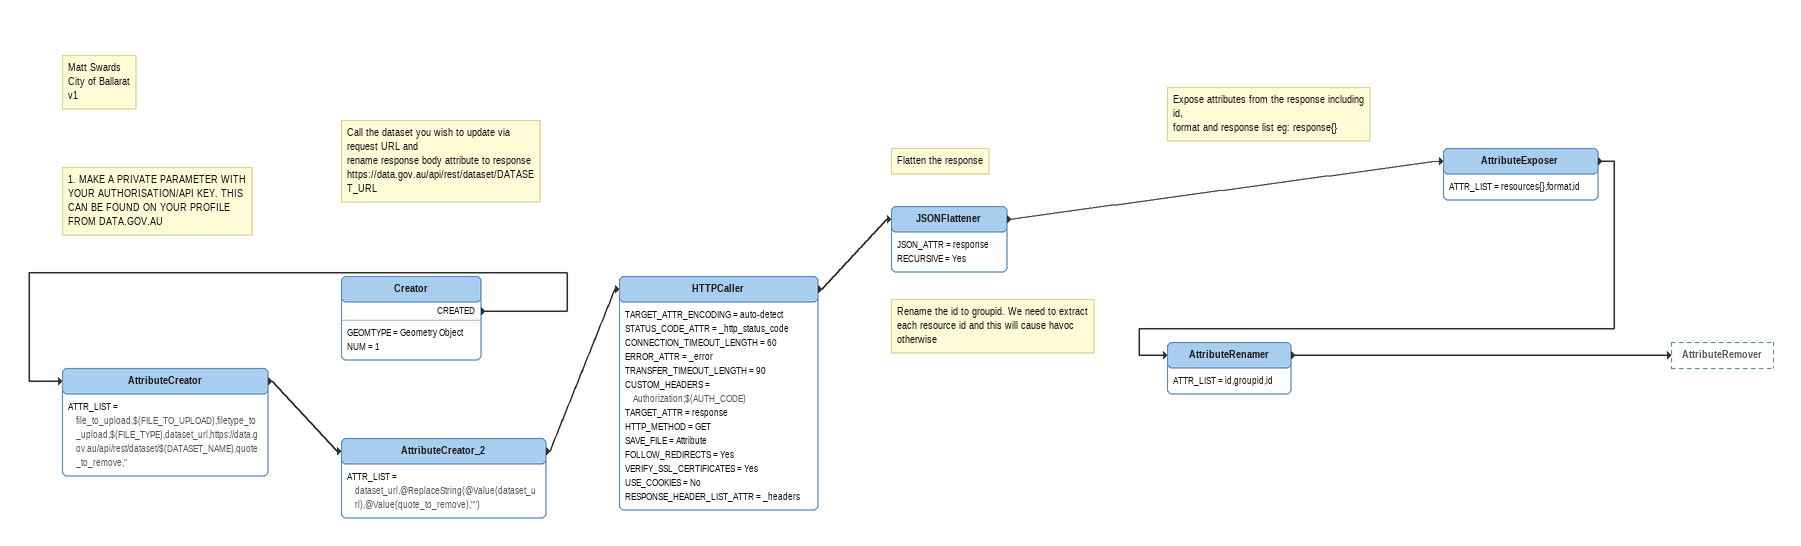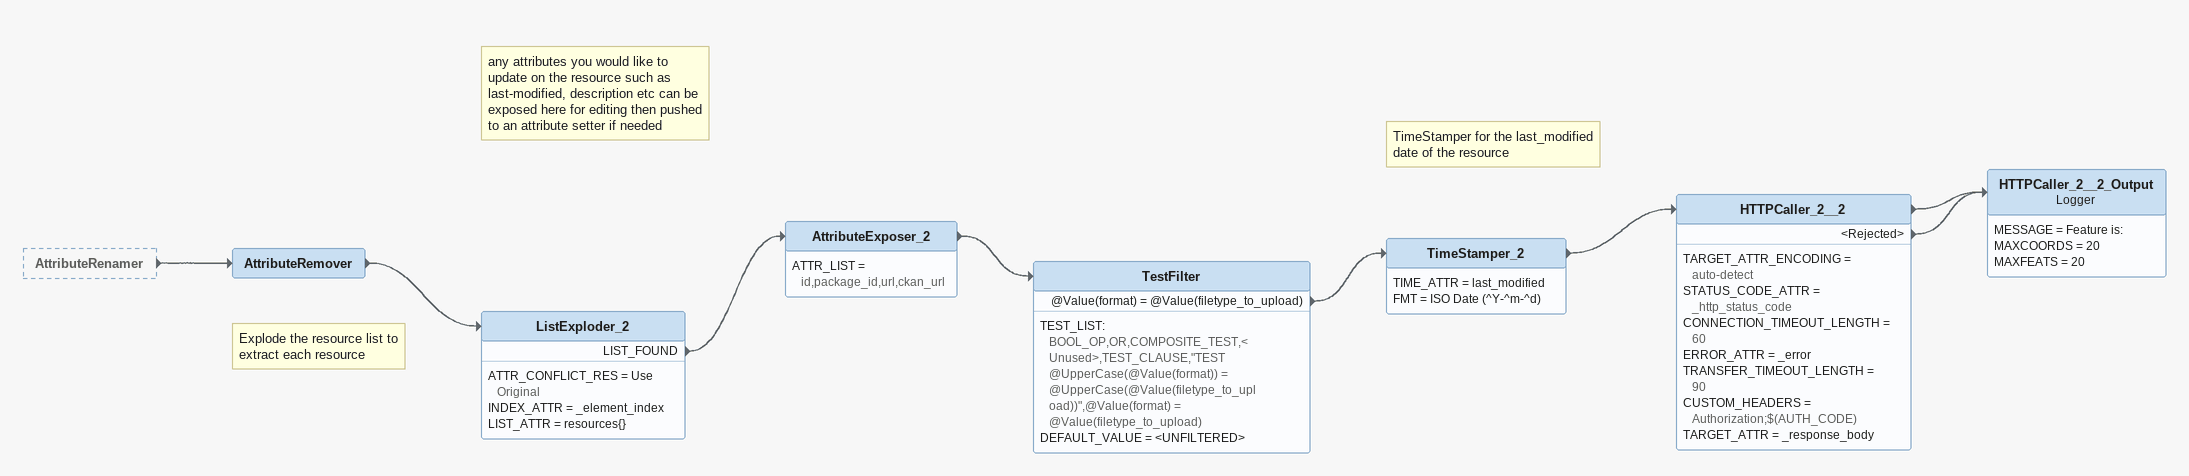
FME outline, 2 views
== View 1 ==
Note: Matt Swards / City of Ballarat / v1
Note: 1. MAKE A PRIVATE PARAMETER WITH YOUR AUTHORISATION/API KEY. THIS CAN BE FOUND ON YOUR PROFILE FROM DATA.GOV.AU
Creator
    GEOMTYPE = Geometry Object
    NUM = 1
    CREATED -> AttributeCreator
AttributeCreator
    ATTR_LIST = file_to_upload,$(FILE_TO_UPLOAD),filetype_to_upload,$(FILE_TYPE),dataset_url,https://data.gov.au/api/rest/dataset/$(DATASET_NAME),quote_to_remove,"
    -> AttributeCreator_2
AttributeCreator_2
    ATTR_LIST = dataset_url,@ReplaceString(@Value(dataset_url),@Value(quote_to_remove),"")
    -> HTTPCaller
Note: Call the dataset you wish to update via request URL and / rename response body attribute to response / https://data.gov.au/api/rest/dataset/DATASET_URL
HTTPCaller
    TARGET_ATTR_ENCODING = auto-detect
    STATUS_CODE_ATTR = _http_status_code
    CONNECTION_TIMEOUT_LENGTH = 60
    ERROR_ATTR = _error
    TRANSFER_TIMEOUT_LENGTH = 90
    CUSTOM_HEADERS = Authorization;$(AUTH_CODE)
    TARGET_ATTR = response
    HTTP_METHOD = GET
    SAVE_FILE = Attribute
    FOLLOW_REDIRECTS = Yes
    VERIFY_SSL_CERTIFICATES = Yes
    USE_COOKIES = No
    RESPONSE_HEADER_LIST_ATTR = _headers
    -> JSONFlattener
Note: Flatten the response
JSONFlattener
    JSON_ATTR = response
    RECURSIVE = Yes
    -> AttributeExposer
Note: Expose attributes from the response including id, / format and response list eg: response{}
AttributeExposer
    ATTR_LIST = resources{},format,id
    -> AttributeRenamer
Note: Rename the id to groupid. We need to extract / each resource id and this will cause havoc otherwise
AttributeRenamer
    ATTR_LIST = id,groupid,id
    -> AttributeRemover

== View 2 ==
AttributeRenamer [outside]
    -> AttributeRemover
AttributeRemover
    -> ListExploder_2
Note: Explode the resource list to / extract each resource
ListExploder_2
    ATTR_CONFLICT_RES = Use Original
    INDEX_ATTR = _element_index
    LIST_ATTR = resources{}
    LIST_FOUND -> AttributeExposer_2
Note: any attributes you would like to update on the resource such as last-modified, description etc can be exposed here for editing then pushed to an attribute setter if needed
AttributeExposer_2
    ATTR_LIST = id,package_id,url,ckan_url
    -> TestFilter
TestFilter
    TEST_LIST:
      BOOL_OP,OR,COMPOSITE_TEST,<Unused>,TEST_CLAUSE,"TEST
      @UpperCase(@Value(format)) =
      @UpperCase(@Value(filetype_to_upload))",@Value(format) = @Value(filetype_to_upload)
    DEFAULT_VALUE = <UNFILTERED>
    @Value(format) = @Value(filetype_to_upload) -> TimeStamper_2
Note: TimeStamper for the last_modified date of the resource
TimeStamper_2
    TIME_ATTR = last_modified
    FMT = ISO Date (^Y-^m-^d)
    -> HTTPCaller_2__2
HTTPCaller_2__2
    TARGET_ATTR_ENCODING = auto-detect
    STATUS_CODE_ATTR = _http_status_code
    CONNECTION_TIMEOUT_LENGTH = 60
    ERROR_ATTR = _error
    TRANSFER_TIMEOUT_LENGTH = 90
    CUSTOM_HEADERS = Authorization;$(AUTH_CODE)
    TARGET_ATTR = _response_body
    -> HTTPCaller_2__2_Output
    <Rejected> -> HTTPCaller_2__2_Output
HTTPCaller_2__2_Output: Logger
    MESSAGE = Feature is:
    MAXCOORDS = 20
    MAXFEATS = 20
